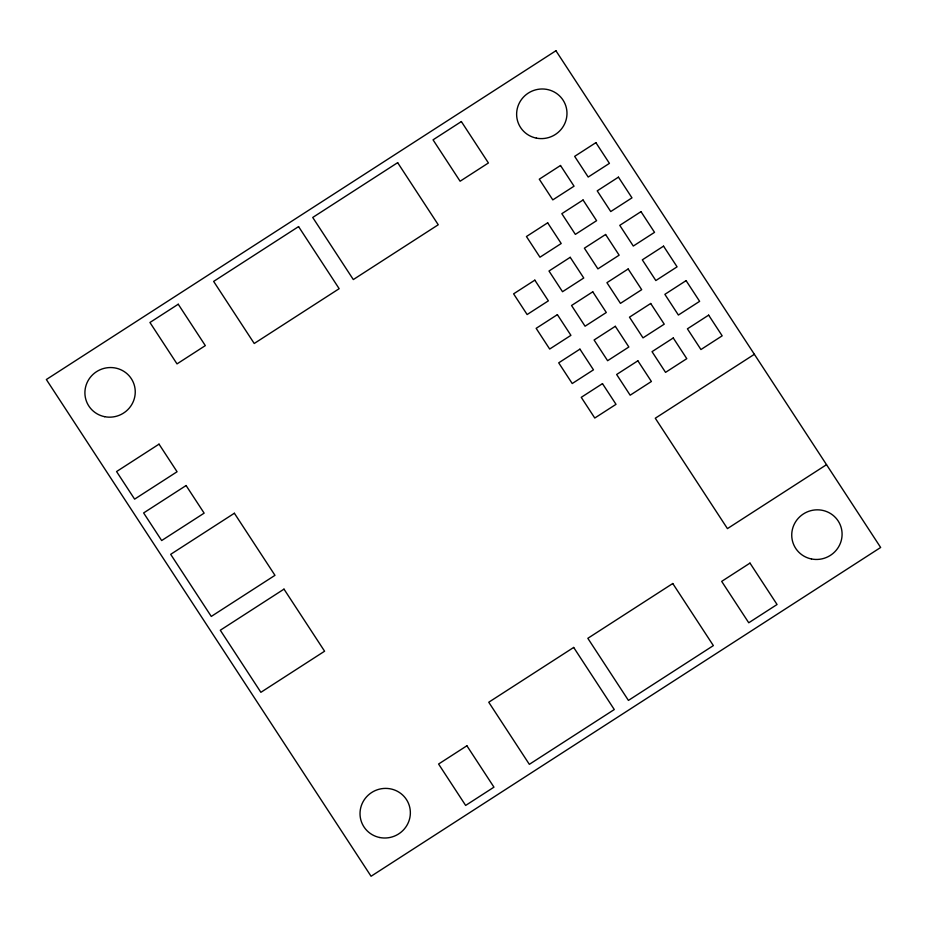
<?xml version="1.0" encoding="UTF-8"?>
<svg xmlns="http://www.w3.org/2000/svg" width="927" height="927" viewBox="0 0 927 927"><rect width="100%" height="100%" fill="white"/><g stroke="black" fill="none" stroke-linecap="round" stroke-linejoin="round"><path stroke-width="1.39" d="M754.369 354.299L655.285 418.228L727.44 528.61L826.525 464.682M555.933 50.742L46.35 379.525L371.067 876.258L880.65 547.475L555.933 50.742M178.251 304.23L149.942 322.492L177.011 363.894L205.319 345.62L178.251 304.23M298.575 226.594L213.639 281.402L254.23 343.488L339.166 288.691L298.575 226.594M397.66 162.665L312.723 217.463L353.314 279.56L438.251 224.763L397.66 162.665M461.356 121.564L433.048 139.838L460.105 181.228L488.413 162.967L461.356 121.564M560.511 165.493L539.282 179.189L552.805 199.884L574.045 186.188L560.511 165.493M595.899 142.654L574.659 156.362L588.193 177.057L609.421 163.361L595.899 142.654M159.027 444.149L116.57 471.553L134.612 499.143L177.069 471.75L159.027 444.149M547.672 222.816L526.443 236.524L539.966 257.219L561.206 243.511L547.672 222.816M583.06 199.989L561.832 213.685L575.354 234.38L596.594 220.684L583.06 199.989M618.448 177.15L597.22 190.858L610.742 211.553L631.982 197.857L618.448 177.15M186.095 485.539L143.627 512.944L161.669 540.545L204.137 513.141L186.095 485.539M534.833 280.151L513.604 293.847L527.127 314.543L548.367 300.846L534.833 280.151M570.221 257.312L548.993 271.02L562.515 291.715L583.755 278.007L570.221 257.312M605.609 234.485L584.381 248.181L597.903 268.876L619.143 255.18L605.609 234.485M640.997 211.646L619.769 225.354L633.292 246.049L654.532 232.341L640.997 211.646M234.38 513.245L170.684 554.334L211.275 616.432L274.971 575.331L234.38 513.245M557.382 314.647L536.154 328.343L549.676 349.039L570.916 335.342L557.382 314.647M592.77 291.808L571.542 305.504L585.064 326.211L606.304 312.503L592.77 291.808M628.158 268.981L606.93 282.677L620.453 303.372L641.693 289.676L628.158 268.981M663.547 246.142L642.318 259.85L655.841 280.545L677.081 266.837L663.547 246.142M579.931 349.143L558.703 362.839L572.226 383.535L593.465 369.838L579.931 349.143M615.319 326.304L594.091 340L607.614 360.707L628.854 346.999L615.319 326.304M650.708 303.477L629.479 317.173L643.002 337.868L664.242 324.172L650.708 303.477M686.096 280.638L664.868 294.346L678.39 315.041L699.63 301.333L686.096 280.638M283.998 589.132L220.302 630.233L260.881 692.318L324.589 651.217L283.998 589.132M602.48 383.639L581.252 397.335L594.775 418.031L616.015 404.334L602.48 383.639M637.869 360.8L616.64 374.496L630.163 395.203L651.403 381.495L637.869 360.8M673.257 337.973L652.029 351.669L665.551 372.364L686.791 358.668L673.257 337.973M708.645 315.134L687.417 328.83L700.939 349.537L722.179 335.829L708.645 315.134M573.686 647.44L488.749 702.237L529.34 764.335L614.277 709.537L573.686 647.44M672.77 583.512L587.834 638.309L628.425 700.406L713.361 645.598L672.77 583.512M466.895 745.771L438.587 764.033L465.644 805.436L493.952 787.162L466.895 745.771M749.989 563.106L721.681 581.38L748.749 622.77L777.058 604.508L749.989 563.106M379.746 837.521A25.284 24.716 -25.3 0 0 409.201 805.331A25.284 24.716 -25.3 0 0 366.628 796.756A25.284 24.716 -25.3 0 0 379.746 837.521M811.473 558.969A25.284 24.716 -25.3 0 0 840.928 526.768A25.284 24.716 -25.3 0 0 798.356 518.193A25.284 24.716 -25.3 0 0 811.473 558.969M536.362 138.123A25.284 24.716 -25.3 0 0 565.818 105.921A25.284 24.716 -25.3 0 0 523.245 97.347A25.284 24.716 -25.3 0 0 536.362 138.123M104.635 416.675A25.284 24.716 -25.3 0 0 134.091 384.485A25.284 24.716 -25.3 0 0 91.518 375.91A25.284 24.716 -25.3 0 0 104.635 416.675"/></g></svg>
